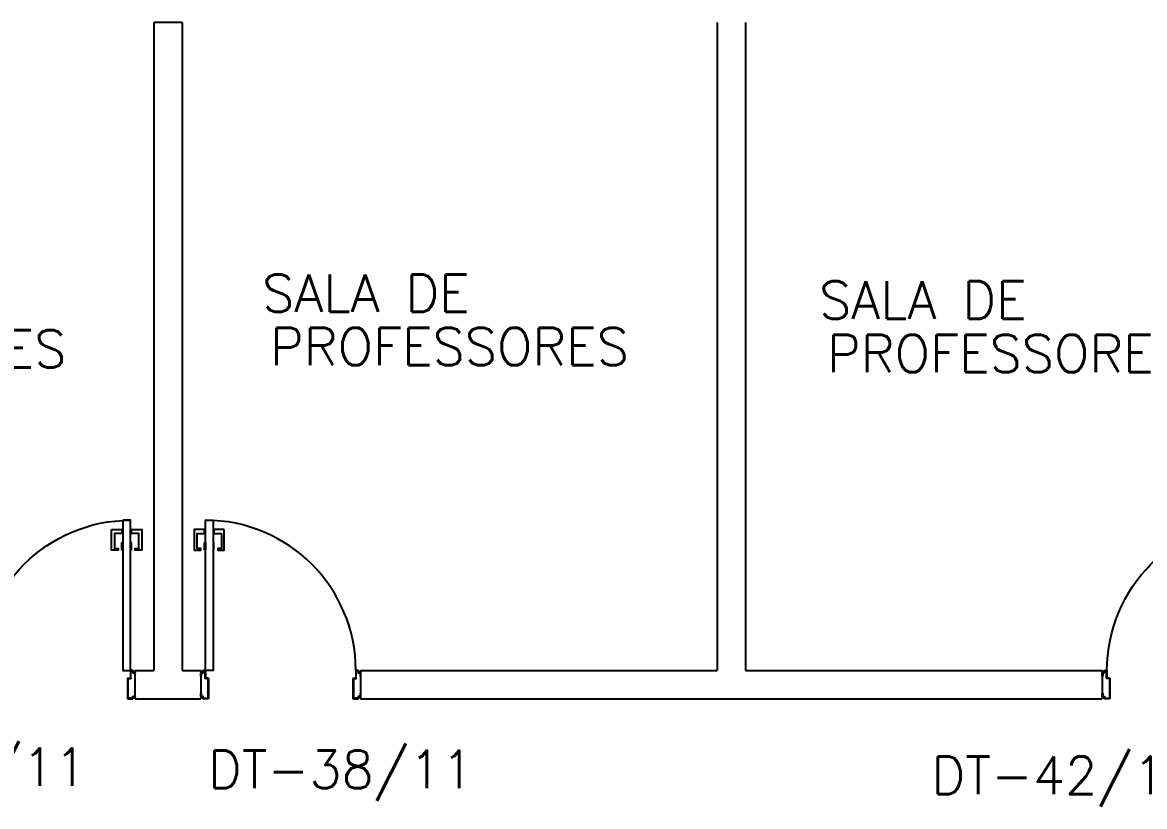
# Model space of a CAD drawing. Header units: millimetres. Extents: x 2686 to 2939, y 1294 to 1441.
# Drawn here: x 2846.32 to 2852.3, y 1343.8 to 1347.97 of the extents above; entities that cross this region are included whole.
import ezdxf

# ---------------------------------------------------------------- set-up
doc = ezdxf.new("R2010")
doc.units = ezdxf.units.MM
for name, color, linetype in [('AR-ALV', 2, 'Continuous'), ('AR-PORTA', 1, 'Continuous'), ('ENDEREÇO', 2, 'Continuous'), ('maçaneta', 1, 'Continuous'), ('mov', 1, 'Continuous'), ('PM-PERFIL U-C', 2, 'Continuous'), ('pm1', 2, 'Continuous'), ('TEXTO', 2, 'Continuous')]:
    doc.layers.add(name, color=color, linetype=linetype)
doc.styles.add('UNB-100', font='simplex.shx', dxfattribs={"height": 0.2})
doc.styles.add('UNB1-100', font='simplex.shx', dxfattribs={"height": 0.2})

# ---------------------------------------------------------------- blocks, each defined once
blk = doc.blocks.new('PM3')
at = {"layer": 'maçaneta'}
for points in [[(0.02, 0.825), (-0.035, 0.825), (-0.035, 0.715), (0, 0.715), (0, 0.725), (-0.02, 0.725), (-0.02, 0.8035, -0.414214), (-0.0185, 0.805), (0.02, 0.805)], [(0.125, 0.825), (0.07, 0.825), (0.07, 0.805), (0.1085, 0.805, -0.414214), (0.11, 0.8035), (0.11, 0.725), (0.09, 0.725), (0.09, 0.715), (0.125, 0.715)]]:
    blk.add_lwpolyline(points, format="xyb", close=True, dxfattribs=at)
for points in [[(0.02, 0.715), (0.02, 0.755), (0.025, 0.755), (0.025, 0.715)], [(0.07, 0.715), (0.07, 0.755), (0.065, 0.755), (0.065, 0.715)]]:
    blk.add_lwpolyline(points, close=True, dxfattribs=at)
at = {"layer": 'mov'}
blk.add_arc((0.025, 0.075), 0.8, 0, 90, dxfattribs=at)
at = {"layer": 'PM-PERFIL U-C'}
for p, q in [((0, 0.045), (0, 0.0635)), ((0.0015, 0.065), (0.01, 0.065)), ((0.002, 0.063), (0.002, 0.045)), ((0.0105, 0.063), (0.002, 0.063)), ((0.01, 0.065), (0.01, 0.0735)), ((0.0115, 0.075), (0.0235, 0.075)), ((0.012, 0.073), (0.012, 0.0645)), ((0.023, 0.073), (0.012, 0.073)), ((0.023, 0.0335), (0.023, 0.073)), ((0.025, 0.0735), (0.025, 0.034)), ((0.825, 0.0735), (0.825, 0.034)), ((0.8385, 0.075), (0.8265, 0.075)), ((0.827, 0.073), (0.838, 0.073)), ((0.827, 0.0335), (0.827, 0.073)), ((0.838, 0.073), (0.838, 0.0645)), ((0.8395, 0.063), (0.848, 0.063)), ((0.84, 0.065), (0.84, 0.0735)), ((0.8485, 0.065), (0.84, 0.065)), ((0.848, 0.063), (0.848, 0.045)), ((0.85, 0.045), (0.85, 0.0635)), ((0.002, 0.045), (0, 0.045)), ((0.038, 0.032), (0.0245, 0.032)), ((0.0385, 0.034), (0.025, 0.034)), ((0.038, 0.032), (0.038, -0.073)), ((0.04, 0.0325), (0.04, -0.0735)), ((0.81, 0.0325), (0.81, -0.0735)), ((0.8115, 0.034), (0.825, 0.034)), ((0.812, 0.032), (0.8255, 0.032)), ((0.812, 0.032), (0.812, -0.073)), ((0.848, 0.045), (0.85, 0.045)), ((0, -0.045), (0.002, -0.045)), ((0, -0.0635), (0, -0.045)), ((0.002, -0.045), (0.002, -0.063)), ((0.85, -0.045), (0.848, -0.045)), ((0.848, -0.045), (0.848, -0.063)), ((0.85, -0.0635), (0.85, -0.045)), ((0.01, -0.065), (0.0015, -0.065)), ((0.002, -0.063), (0.0105, -0.063)), ((0.01, -0.0735), (0.01, -0.065)), ((0.0385, -0.075), (0.0115, -0.075)), ((0.012, -0.0645), (0.012, -0.073)), ((0.012, -0.073), (0.038, -0.073)), ((0.8115, -0.075), (0.8385, -0.075)), ((0.838, -0.073), (0.812, -0.073)), ((0.838, -0.0645), (0.838, -0.073)), ((0.848, -0.063), (0.8395, -0.063)), ((0.84, -0.0735), (0.84, -0.065)), ((0.84, -0.065), (0.8485, -0.065))]:
    blk.add_line(p, q, dxfattribs=at)
for centre, start, end in [((0.0015, 0.0635), 90, 180), ((0.0115, 0.0735), 90, 180), ((0.0105, 0.0645), 270, 0), ((0.0235, 0.0735), 360, 90), ((0.8265, 0.0735), 90, 180), ((0.8395, 0.0645), 180, 270), ((0.8385, 0.0735), 0, 90), ((0.8485, 0.0635), 0, 90), ((0.0245, 0.0335), 180, 270), ((0.0385, 0.0325), 0, 90), ((0.8115, 0.0325), 90, 180), ((0.8255, 0.0335), 270, 0), ((0.0015, -0.0635), 180, 270), ((0.0115, -0.0735), 180, 270), ((0.0105, -0.0645), 0, 90), ((0.0385, -0.0735), 269.93864, 0), ((0.8115, -0.0735), 180, 270.06136), ((0.8395, -0.0645), 90, 180), ((0.8385, -0.0735), 270, 0), ((0.8485, -0.0635), 270, 0)]:
    blk.add_arc(centre, 0.0015, start, end, dxfattribs=at)
at = {"layer": 'pm1'}
blk.add_lwpolyline([(0.065, 0.875), (0.065, 0.075), (0.025, 0.075), (0.025, 0.875)], close=True, dxfattribs=at)

msp = doc.modelspace()

# ---------------------------------------------------------------- linework, layer by layer
at = {"layer": 'AR-ALV'}
for p, q in [((2847.0207, 1347.9749), (2847.0207, 1344.5249)), ((2847.1707, 1347.9749), (2847.0207, 1347.9749)), ((2847.1707, 1347.9749), (2847.1707, 1344.5249)), ((2850.0207, 1347.9749), (2850.0207, 1344.5249)), ((2850.1707, 1347.9749), (2850.1707, 1344.5249)), ((2846.9207, 1344.3749), (2846.9207, 1344.5249)), ((2846.9207, 1344.5249), (2847.0207, 1344.5249)), ((2847.1707, 1344.5249), (2847.2707, 1344.5249)), ((2847.2707, 1344.5249), (2847.2707, 1344.3749)), ((2848.1207, 1344.5249), (2850.0207, 1344.5249)), ((2848.1207, 1344.5249), (2848.1207, 1344.3749)), ((2850.1707, 1344.5249), (2852.0707, 1344.5249)), ((2852.0707, 1344.5249), (2852.0707, 1344.3749)), ((2846.9207, 1344.3749), (2847.2707, 1344.3749)), ((2848.1207, 1344.3749), (2852.0707, 1344.3749))]:
    msp.add_line(p, q, dxfattribs=at)

# ---------------------------------------------------------------- block references
at = {"layer": 'AR-PORTA', "xscale": -1}
for p in [(2846.9207, 1344.4499), (2852.9207, 1344.4499)]:
    msp.add_blockref('PM3', p, dxfattribs=at)
at = {"layer": 'AR-PORTA'}
msp.add_blockref('PM3', (2847.2707, 1344.4499), dxfattribs=at)

# ---------------------------------------------------------------- texts
at = {"layer": 'ENDEREÇO', "style": 'UNB1-100'}
for s, p in [('DT-37/11', (2845.248, 1343.911)), ('DT-38/11', (2847.3086, 1343.8983)), ('DT-42/11', (2851.1615, 1343.8674))]:
    msp.add_text(s, height=0.2, dxfattribs=at).set_placement(p)
at = {"layer": 'TEXTO', "style": 'UNB-100'}
for s, p in [('SALA DE ', (2847.5969, 1346.4339)), ('SALA DE ', (2850.5626, 1346.397)), ('PROFESSORES', (2847.639, 1346.1496)), ('PROFESSORES', (2844.6432, 1346.1376)), ('PROFESSORES', (2850.6047, 1346.1126))]:
    msp.add_text(s, height=0.2, dxfattribs=at).set_placement(p)

doc.saveas('drawing.dxf')
